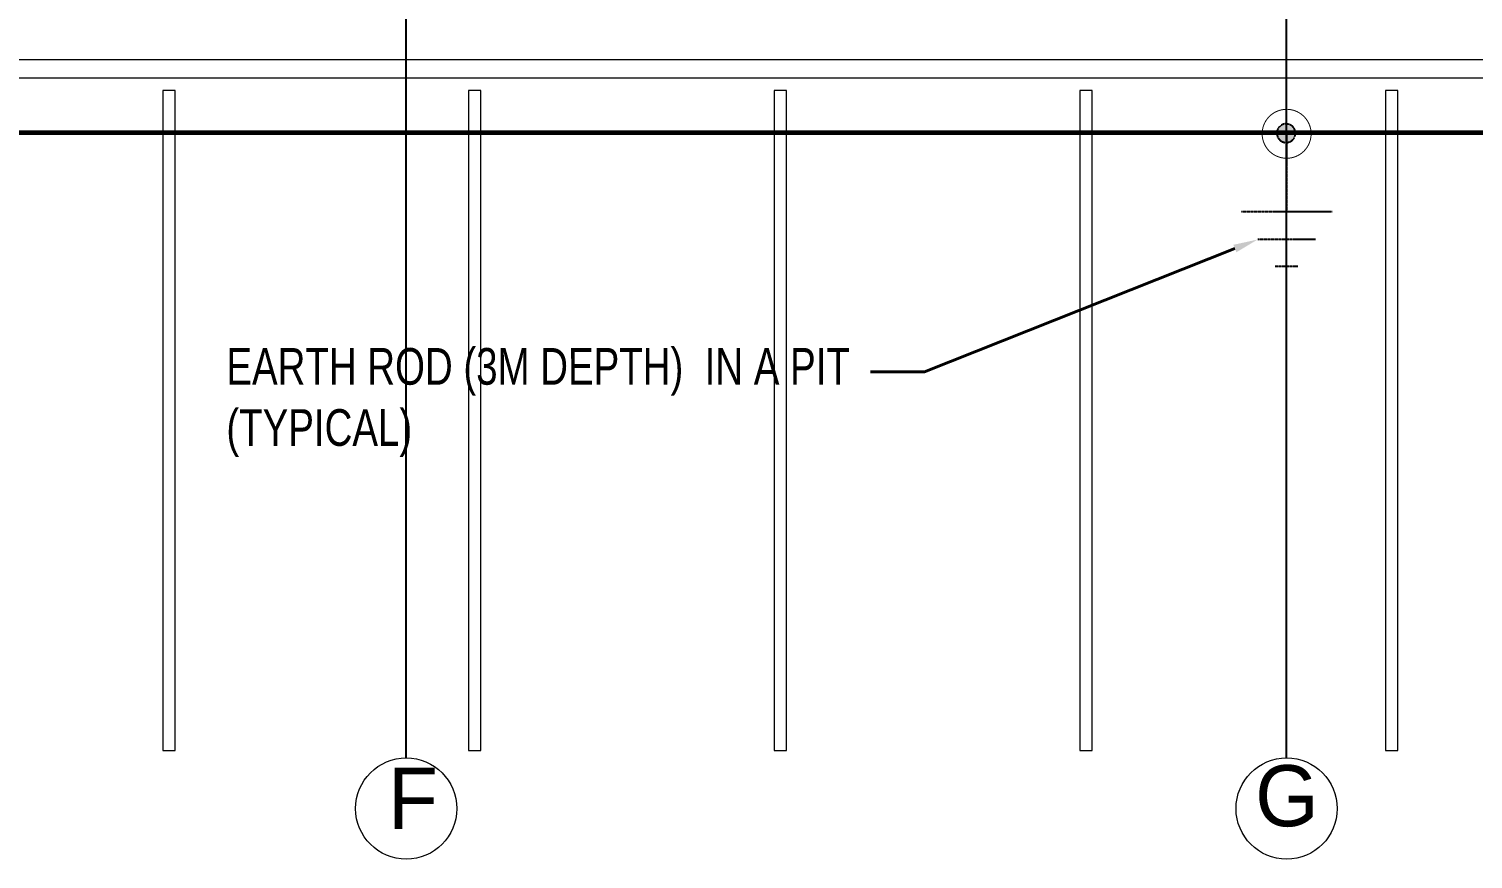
# Model space of a CAD drawing. Header units: metres. Extents: x -18745 to 220762, y -1579758 to -1356048.
# Drawn here: x 119677 to 131488, y -1478125 to -1471333 of the extents above; entities that cross this region are included whole.
import ezdxf
from ezdxf import colors
from ezdxf.entities.mleader import LeaderData, LeaderLine
from ezdxf.math import Vec2, Vec3

# ---------------------------------------------------------------- set-up
doc = ezdxf.new("R2010")
doc.units = ezdxf.units.M
for name, pattern in [('DASHDOTX2', [50.8, 25.4, -12.7, 0, -12.7]), ('DASHED2', [0.375, 0.25, -0.125]), ('PHANTOMX2', [5, 2.5, -0.5, 0.5, -0.5, 0.5, -0.5])]:
    doc.linetypes.add(name, pattern=pattern)
doc.layers.get('0').update_dxf_attribs({"lineweight": 0})
for name, color, linetype in [('0E-PW-GRD', 6, 'Continuous'), ('A-100 - Copy$0$axes', 8, 'Continuous'), ('PD-VENT', 70, 'Continuous')]:
    doc.layers.add(name, color=color, linetype=linetype)
for name, color, linetype, lineweight in [('A-100 - Copy$0$AxisBalloons_2', 8, 'Continuous', 0), ('A-100 - Copy$0$TEXT', 8, 'Continuous', 0), ('E-GRND', 94, 'DASHED2', 40), ('Tiles', 252, 'Continuous', 5)]:
    doc.layers.add(name, color=color, linetype=linetype, lineweight=lineweight)
doc.styles.add('A-100 - Copy$0$Standard', font='GOTHIC.TTF')
doc.styles.add('ROMANS', font='romans.shx', dxfattribs={"width": 0.85})

# ---------------------------------------------------------------- blocks, each defined once
blk = doc.blocks.new('A$C22ed9212')
at = {"layer": 'Tiles', "elevation": 0}
for points in [[(-374086, -493781), (-412911, -493781)], [(-374086, -493931), (-412911, -493931)]]:
    blk.add_lwpolyline(points, dxfattribs=at)
for points in [[(-404799, -499431), (-404699, -499431), (-404699, -494031), (-404799, -494031)], [(-402299, -499431), (-402199, -499431), (-402199, -494031), (-402299, -494031)], [(-399799, -499431), (-399699, -499431), (-399699, -494031), (-399799, -494031)], [(-397299, -499431), (-397199, -499431), (-397199, -494031), (-397299, -494031)], [(-394799, -499431), (-394699, -499431), (-394699, -494031), (-394799, -494031)]]:
    blk.add_lwpolyline(points, close=True, dxfattribs=at)
blk = doc.blocks.new('GROUND-ROD1')
at = {"layer": 'E-GRND', "linetype": 'ByBlock', "lineweight": -2}
h = blk.add_hatch(color=256, dxfattribs=at)
edge = h.paths.add_edge_path(flags=0)
edge.add_arc((-6, 4), 76.2, 0, 180)
edge.add_arc((-6, 4), 76.2, 180, 360)
for p, q in [((-650, -373), (-650, 373)), ((-876, -237), (-876, 237)), ((-1097, -92), (-1097, 95)), ((-2, 0), (-650, 0))]:
    blk.add_line(p, q, dxfattribs=at)
at = {"layer": 'E-GRND', "const_width": 8}
blk.add_lwpolyline([(111, -159, -2.025962), (111, 159, -0.493593), (111, -159, 0.493593)], format="xyb", dxfattribs=at)
at = {"layer": 'E-GRND', "linetype": 'ByBlock', "lineweight": -2}
for start, end in [(360, 180), (180, 360)]:
    blk.add_arc((-6, 4), 76.2, start, end, dxfattribs=at)
blk = doc.blocks.new('A-100 - Copy')
at = {"layer": 'A-100 - Copy$0$axes'}
for p, q in [((122763.3, -1477297.4, 0), (122763.3, -1387547.7, 0)), ((129963.3, -1477297.4, 0), (129963.3, -1387547.7, 0))]:
    blk.add_line(p, q, dxfattribs=at)
at = {"layer": 'A-100 - Copy$0$AxisBalloons_2'}
for centre in [(122763.3, -1477711.3, 0), (129963.3, -1477711.3, 0)]:
    blk.add_circle(centre, 413.9, dxfattribs=at)
at = {"layer": 'A-100 - Copy$0$TEXT', "char_height": 500, "attachment_point": 1, "style": 'A-100 - Copy$0$Standard'}
for s, insert in [('F', (122613.3, -1477377.4, 0)), ('G', (129705.6, -1477356.7, 0))]:
    blk.add_mtext_dynamic_manual_height_columns(s, width=500, gutter_width=1, heights=[0], dxfattribs=dict(at, insert=insert))

msp = doc.modelspace()

# ---------------------------------------------------------------- linework, layer by layer
at = {"layer": '0E-PW-GRD', "linetype": 'DASHDOTX2', "ltscale": 10, "const_width": 40, "elevation": 0}
msp.add_lwpolyline([(174978.3, -1477822.7), (158048.3, -1477822.7), (158048.3, -1476532.7), (150498.3, -1476532.7), (150498.3, -1472187.7, 0.4142136), (150493.3, -1472182.7), (113650.3, -1472182.7, 0.4142136), (113645.3, -1472187.7), (113645.3, -1476532.7), (107725.3, -1476532.7), (107725.3, -1470902.7), (92150.3, -1470902.7), (92150.3, -1456502.7), (84952.6, -1456502.7), (84952.6, -1439572.7), (99350.3, -1439572.7), (99350.3, -1427702.7), (98070.3, -1427702.7), (98070.3, -1394542.7)], format="xyb", dxfattribs=at)

# ---------------------------------------------------------------- block references
at = {"layer": '0E-PW-GRD', "color": 141, "linetype": 'PHANTOMX2', "rotation": 90}
msp.add_blockref('GROUND-ROD1', (129963.3, -1472180.7, 0), dxfattribs=at)
at = {"layer": 'PD-VENT'}
msp.add_blockref('A$C22ed9212', (525571.7, -977806.6, 2.4), dxfattribs=at)

# ---------------------------------------------------------------- leaders
at = {"layer": 'E-GRND', "linetype": 'ByBlock', "ltscale": 400}
ml = msp.add_multileader_mtext('Standard', dxfattribs=at)
ml.set_content('{\\fArial|b0|i0|c0|p34;\\W0.75;\\C256;EARTH ROD (3M DEPTH)  IN A PIT (TYPICAL)}', color=140, style='ROMANS')
ml.set_leader_properties(color=181, lineweight=-1)
ml.build(insert=Vec2(0, 0))
ml.multileader.update_dxf_attribs({"dogleg_length": 319.7, "arrow_head_size": 200})
ctx = ml.context
ctx.base_point, ctx.char_height, ctx.arrow_head_size, ctx.landing_gap_size, ctx.plane_origin, ctx.plane_x_axis, ctx.plane_y_axis = Vec3(121092.7, -1474138.4, 2.4), 300, 200, 200, Vec3(118575.3, -1473950.1, 2.4), Vec3(1, 0.0000626), Vec3(-0.0000626, 1)
notes = []
notes.append((ctx, [(0, (1, 1, 0), (127002.9, -1474138, 2.4), (-1, -0.0000626), 442, [(0, [(129726.1, -1473056.4, 2.4)], 0, [])])]))
ctx.mtext.insert, ctx.mtext.text_direction, ctx.mtext.rotation, ctx.mtext.width, ctx.mtext.defined_height, ctx.mtext.flow_direction = Vec3(121292.7, -1473944.2, 2.4), Vec3(1, 0.0000626), 0.0000626, 5749.077, 1062.8, 5
for ctx, leaders in notes:
    for number, flags, end, landing, length, lines in leaders:
        leader = LeaderData()
        leader.index, (leader.has_last_leader_line, leader.has_dogleg_vector, leader.attachment_direction) = number, flags
        leader.last_leader_point, leader.dogleg_vector, leader.dogleg_length = Vec3(end), Vec3(landing), length
        for number, points, colour, breaks in lines:
            line = LeaderLine()
            line.index, line.vertices, line.color, line.breaks = number, Vec3.list(points), colors.encode_raw_color(colour), breaks
            leader.lines.append(line)
        ctx.leaders.append(leader)

# ---------------------------------------------------------------- next in the draw order: block references
msp.add_blockref('A-100 - Copy', (0, 0))

doc.saveas('drawing.dxf')
